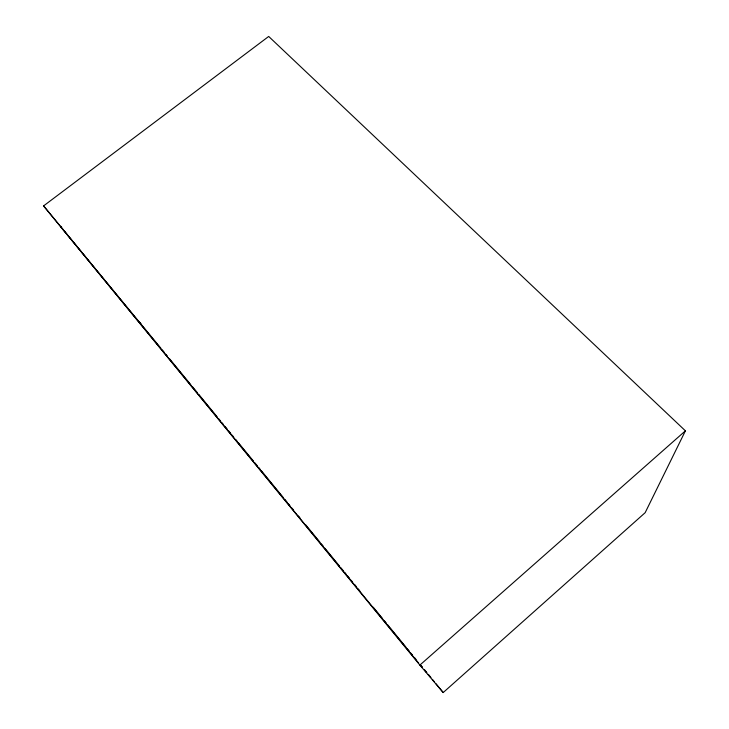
<?xml version="1.0" encoding="UTF-8"?>
<svg xmlns="http://www.w3.org/2000/svg" width="729" height="729" viewBox="0 0 729 729"><rect width="100%" height="100%" fill="white"/><g stroke="black" fill="none" stroke-linecap="round" stroke-linejoin="round"><path stroke-width="1.09" d="M685.415 430.839L645.156 512.687L443.205 692.55L419.877 665.103L43.585 205.906L268.691 36.45L685.415 430.839L419.877 665.103M61.564 226.409L60.871 226.929L418.637 663.071M420.104 664.802L422.31 667.399M424.506 670.006L426.702 672.603M430.365 676.94L428.169 674.343L430.939 677.596M43.585 205.906L160.827 348.152M139.576 322.209L141.016 323.968M162.266 349.911L164.426 352.554M165.866 354.312L167.315 356.071M169.474 358.704L190.779 384.666M192.228 386.425L197.277 392.576M198.716 394.334L217.042 416.724M218.481 418.482L220.641 421.125M222.081 422.884L223.53 424.642M224.969 426.392L227.129 429.035M228.569 430.793L230.728 433.427M232.177 435.186L233.617 436.944M235.777 439.587L237.217 441.337M238.383 442.722L253.528 461.193M254.968 462.951L257.137 465.594M258.576 467.353L260.016 469.111M261.456 470.87L283.344 497.606M284.784 499.365L286.944 501.999M288.392 503.757L289.832 505.516M291.992 508.149L293.432 509.908M298.48 516.068L299.92 517.827M305.451 524.534L319.876 542.121M321.316 543.889L323.485 546.522M324.924 548.281L339.559 566.178M340.999 567.927L343.168 570.57M344.607 572.329L346.047 574.087M347.487 575.846L349.647 578.48M351.086 580.238L352.535 581.997M354.695 584.631L356.135 586.389M358.294 589.032L359.743 590.791M373.248 607.221L382.616 618.657M384.065 620.415L386.224 623.058M387.673 624.817L389.113 626.576M390.006 627.715L405.862 647.051M407.311 648.81L409.47 651.444M410.91 653.202L412.35 654.961M414.509 657.604L415.958 659.362M420.998 665.513L422.437 667.272M424.606 669.905L426.766 672.548M432.379 679.355L434.548 681.998M435.988 683.756L443.205 692.55"/></g></svg>
